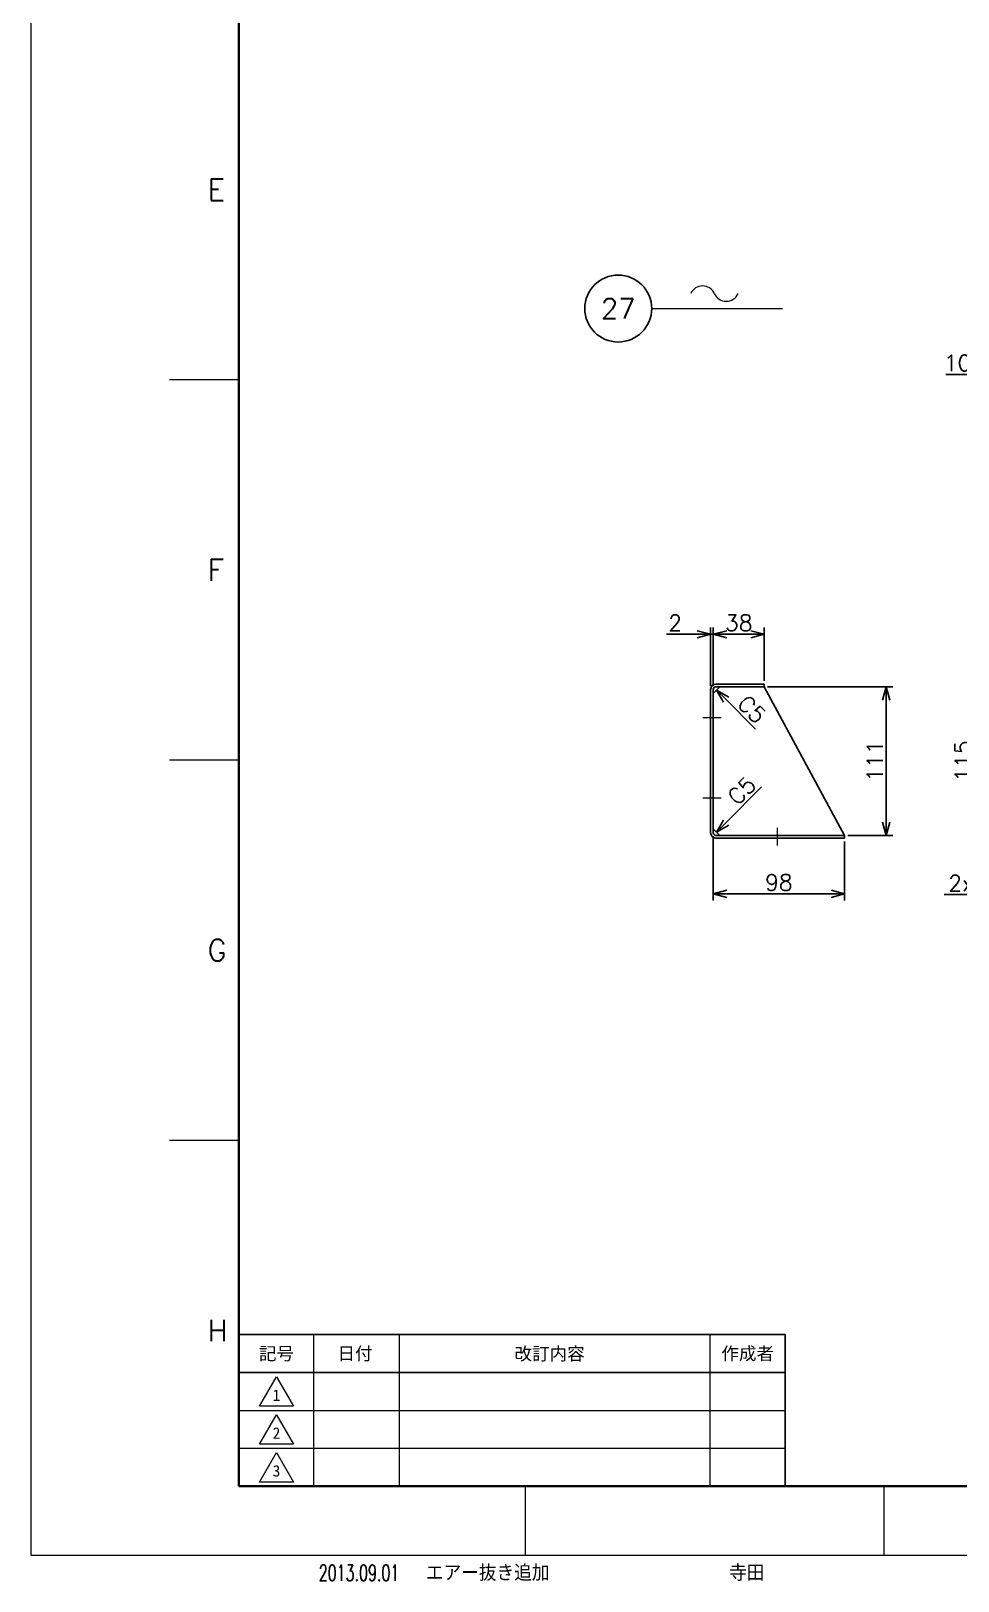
# Model space of a CAD drawing. Header units: millimetres. Extents: x 0 to 3313, y -19 to 2332.
# Drawn here: x 0 to 692, y -19 to 1138 of the extents above; entities that cross this region are included whole.
import ezdxf
from ezdxf import colors
from ezdxf.entities.mleader import LeaderData, LeaderLine
from ezdxf.enums import TextEntityAlignment as Align
from ezdxf.math import Vec2, Vec3

# ---------------------------------------------------------------- set-up
doc = ezdxf.new("R2010")
doc.units = ezdxf.units.MM
doc.header["$LTSCALE"] = 1.6
doc.header["$PDMODE"] = 99
doc.header["$PDSIZE"] = 1
doc.linetypes.add('CENTER2', pattern=[28.575, 19.05, -3.175, 3.175, -3.175])
for name, color, linetype, lineweight in [('05_CENTER', 4, 'CENTER2', 13), ('08_DIM', 3, 'Continuous', 13), ('90_FRAME', 5, 'Continuous', 35)]:
    doc.layers.add(name, color=color, linetype=linetype, lineweight=lineweight)
doc.layers.add('91_BLANK', color=5, linetype='Continuous', lineweight=0, plot=False)
doc.styles.add('KSS_TXT', font='txt.shx', dxfattribs={"bigfont": 'extfont2.shx'})
doc.styles.add('MS_G', font='MS Gothic.ttf')
doc.styles.get("Standard").update_dxf_attribs({"font": 'txt.shx', "bigfont": 'extfont2.shx'})
doc.styles.add('表題用', font='MS PGothic.ttf')
doc.dimstyles.new('KSS_DIM', dxfattribs={"dimscale": 4, "dimtxt": 3, "dimasz": 2.5, "dimexe": 1.25, "dimexo": 0.625, "dimtad": 1, "dimdsep": 46, "dimtxsty": 'KSS_TXT', "dimblk": 'OPEN30', "dimcen": 0, "dimazin": 2, "dimtfac": 0.75, "dimtmove": 0, "dimatfit": 3, "dimldrblk": 'OPEN30', "dimfxl": 1.25, "dimtolj": 1, "dimarcsym": 0})
doc.dimstyles.new('KSS_DIM$3', dxfattribs={"dimscale": 4, "dimtxt": 3, "dimasz": 2.5, "dimexe": 1.25, "dimexo": 0.625, "dimtad": 1, "dimtih": 1, "dimtoh": 1, "dimdsep": 46, "dimtxsty": 'KSS_TXT', "dimblk": 'OPEN30', "dimcen": 0, "dimazin": 2, "dimtfac": 0.75, "dimtofl": 0, "dimtmove": 0, "dimatfit": 3, "dimldrblk": 'OPEN30', "dimfxl": 1.25, "dimtolj": 1, "dimarcsym": 0})

# ---------------------------------------------------------------- blocks, each defined once
blk = doc.blocks.new('AM_BALLOON1')
at = {"transparency": 16777216}
blk.add_circle((0, 0), 5, dxfattribs=at)
blk.add_attdef('B_NUMBER', text='', height=3, dxfattribs=at).set_placement((0, 0), align=Align.MIDDLE_CENTER)
blk = doc.blocks.new('_OPEN')
at = {"color": 0, "linetype": 'ByBlock'}
for p, q in [((-1, 0.17), (0, 0)), ((0, 0), (-1, -0.17)), ((0, 0), (-1, 0))]:
    blk.add_line(p, q, dxfattribs=at)
blk = doc.blocks.new('_Open30')
at = {"color": 0, "linetype": 'ByBlock', "lineweight": -2}
for p, q in [((-1, 0.27), (0, 0)), ((0, 0), (-1, -0.27)), ((0, 0), (-1, 0))]:
    blk.add_line(p, q, dxfattribs=at)
blk = doc.blocks.new('*D132')
at = {"layer": '08_DIM', "color": 0, "lineweight": -2, "transparency": 16777216}
for p, q in [((776.2, 493.4), (801.6, 552.2)), ((682.1, 493.4), (776.2, 493.4))]:
    blk.add_line(p, q, dxfattribs=at)
at = {"layer": 'Defpoints', "color": 0, "transparency": 16777216}
for p in [(809.1, 569.7), (805.6, 561.4)]:
    blk.add_point(p, dxfattribs=at)
at = {"layer": '08_DIM', "color": 0, "lineweight": -2, "transparency": 16777216, "xscale": 10, "yscale": 10, "zscale": 10, "rotation": 66.65642983287823}
blk.add_blockref('_Open30', (805.6, 561.4), dxfattribs=at)
at = {"layer": '08_DIM', "color": 0, "transparency": 16777216, "insert": (724.9, 501.9), "char_height": 12, "attachment_point": 5, "style": 'KSS_TXT'}
blk.add_mtext('\\A1;2x4-9キリ', dxfattribs=at)
blk = doc.blocks.new('*D135')
at = {"layer": '08_DIM', "color": 0, "lineweight": -2, "transparency": 16777216}
for p, q in [((509.7, 649), (509.7, 692.7)), ((519.7, 687.7), (537.7, 687.7)), ((547.7, 653), (547.7, 692.7))]:
    blk.add_line(p, q, dxfattribs=at)
at = {"layer": 'Defpoints', "color": 0, "transparency": 16777216}
for p in [(547.7, 687.7), (547.7, 650.5), (509.7, 646.5)]:
    blk.add_point(p, dxfattribs=at)
at = {"layer": '08_DIM', "color": 0, "lineweight": -2, "transparency": 16777216, "xscale": 10, "yscale": 10, "zscale": 10, "rotation": 180}
blk.add_blockref('_Open30', (509.7, 687.7), dxfattribs=at)
at = {"layer": '08_DIM', "color": 0, "lineweight": -2, "transparency": 16777216, "xscale": 10, "yscale": 10, "zscale": 10}
blk.add_blockref('_Open30', (547.7, 687.7), dxfattribs=at)
at = {"layer": '08_DIM', "color": 0, "transparency": 16777216, "insert": (528.7, 696.2), "char_height": 12, "attachment_point": 5, "style": 'KSS_TXT'}
blk.add_mtext('\\A1;38', dxfattribs=at)
blk = doc.blocks.new('*D136')
at = {"layer": '08_DIM', "color": 0, "lineweight": -2, "transparency": 16777216}
for p, q in [((509.7, 537), (509.7, 488.9)), ((607.7, 533), (607.7, 488.9)), ((519.7, 493.9), (597.7, 493.9))]:
    blk.add_line(p, q, dxfattribs=at)
at = {"layer": 'Defpoints', "color": 0, "transparency": 16777216}
for p in [(509.7, 539.5), (607.7, 535.5), (607.7, 493.9)]:
    blk.add_point(p, dxfattribs=at)
at = {"layer": '08_DIM', "color": 0, "lineweight": -2, "transparency": 16777216, "xscale": 10, "yscale": 10, "zscale": 10, "rotation": 180}
blk.add_blockref('_Open30', (509.7, 493.9), dxfattribs=at)
at = {"layer": '08_DIM', "color": 0, "lineweight": -2, "transparency": 16777216, "xscale": 10, "yscale": 10, "zscale": 10}
blk.add_blockref('_Open30', (607.7, 493.9), dxfattribs=at)
at = {"layer": '08_DIM', "color": 0, "transparency": 16777216, "insert": (558.7, 502.4), "char_height": 12, "attachment_point": 5, "style": 'KSS_TXT'}
blk.add_mtext('\\A1;98', dxfattribs=at)
blk = doc.blocks.new('*D137')
at = {"layer": '08_DIM', "color": 0, "lineweight": -2, "transparency": 16777216}
for p, q in [((497.7, 687.7), (474.7, 687.7)), ((507.7, 649), (507.7, 692.7)), ((509.7, 687.7), (507.7, 687.7)), ((509.7, 649), (509.7, 692.7)), ((519.7, 687.7), (529.7, 687.7))]:
    blk.add_line(p, q, dxfattribs=at)
at = {"layer": 'Defpoints', "color": 0, "transparency": 16777216}
for p in [(507.7, 687.7), (507.7, 646.5), (509.7, 646.5)]:
    blk.add_point(p, dxfattribs=at)
at = {"layer": '08_DIM', "color": 0, "lineweight": -2, "transparency": 16777216, "xscale": 10, "yscale": 10, "zscale": 10}
blk.add_blockref('_Open30', (507.7, 687.7), dxfattribs=at)
at = {"layer": '08_DIM', "color": 0, "lineweight": -2, "transparency": 16777216, "xscale": 10, "yscale": 10, "zscale": 10, "rotation": 180}
blk.add_blockref('_Open30', (509.7, 687.7), dxfattribs=at)
at = {"layer": '08_DIM', "color": 0, "transparency": 16777216, "insert": (481.2, 696.2), "char_height": 12, "attachment_point": 5, "style": 'KSS_TXT'}
blk.add_mtext('\\A1;2', dxfattribs=at)
blk = doc.blocks.new('*D138')
at = {"layer": '08_DIM', "color": 0, "lineweight": -2, "transparency": 16777216}
for p, q in [((550.2, 648.5), (643.9, 648.5)), ((638.9, 547.5), (638.9, 638.5)), ((610.2, 537.5), (643.9, 537.5))]:
    blk.add_line(p, q, dxfattribs=at)
at = {"layer": 'Defpoints', "color": 0, "transparency": 16777216}
for p in [(547.7, 648.5), (638.9, 648.5), (607.7, 537.5)]:
    blk.add_point(p, dxfattribs=at)
at = {"layer": '08_DIM', "color": 0, "lineweight": -2, "transparency": 16777216, "xscale": 10, "yscale": 10, "zscale": 10}
for p, rotation in [((638.9, 648.5), 90), ((638.9, 537.5), 270)]:
    blk.add_blockref('_Open30', p, dxfattribs=dict(at, rotation=rotation))
at = {"layer": '08_DIM', "color": 0, "transparency": 16777216, "insert": (630.4, 593), "char_height": 12, "attachment_point": 5, "rotation": 90, "style": 'KSS_TXT'}
blk.add_mtext('\\A1;111', dxfattribs=at)
blk = doc.blocks.new('*D133')
at = {"layer": '08_DIM', "color": 0, "lineweight": -2, "transparency": 16777216}
blk.add_line((519.3, 547.1), (545.8, 573.7), dxfattribs=at)
at = {"layer": 'Defpoints', "color": 0, "transparency": 16777216}
for p in [(561.8, 589.7), (561.8, 589.7), (512.2, 540)]:
    blk.add_point(p, dxfattribs=at)
at = {"layer": '08_DIM', "color": 0, "lineweight": -2, "transparency": 16777216, "xscale": 10, "yscale": 10, "zscale": 10, "rotation": 225}
blk.add_blockref('_Open30', (512.2, 540), dxfattribs=at)
at = {"layer": '08_DIM', "color": 0, "transparency": 16777216, "insert": (531, 570.9), "char_height": 12, "attachment_point": 5, "rotation": 45, "style": 'KSS_TXT'}
blk.add_mtext('\\A1;C5', dxfattribs=at)
blk = doc.blocks.new('*D134')
at = {"layer": '08_DIM', "color": 0, "lineweight": -2, "transparency": 16777216}
blk.add_line((519.3, 639), (541.3, 616.9), dxfattribs=at)
at = {"layer": 'Defpoints', "color": 0, "transparency": 16777216}
for p in [(512.2, 646), (552.8, 605.4), (552.8, 605.4)]:
    blk.add_point(p, dxfattribs=at)
at = {"layer": '08_DIM', "color": 0, "lineweight": -2, "transparency": 16777216, "xscale": 10, "yscale": 10, "zscale": 10, "rotation": 135}
blk.add_blockref('_Open30', (512.2, 646), dxfattribs=at)
at = {"layer": '08_DIM', "color": 0, "transparency": 16777216, "insert": (538.5, 631.7), "char_height": 12, "attachment_point": 5, "rotation": 315, "style": 'KSS_TXT'}
blk.add_mtext('\\A1;C5', dxfattribs=at)
blk = doc.blocks.new('p1ba05')
for centre, start, end in [((-2.95, 0.29), 24.2276, 155.5758), ((0, 1.62), 204.2276, 335.5758)]:
    blk.add_arc(centre, 1.62, start, end)
blk = doc.blocks.new('*D139')
at = {"layer": '08_DIM', "color": 0, "lineweight": -2, "transparency": 16777216}
for p, q in [((753.5, 881.8), (799.5, 953.9)), ((683.4, 881.8), (753.5, 881.8))]:
    blk.add_line(p, q, dxfattribs=at)
at = {"layer": 'Defpoints', "color": 0, "transparency": 16777216}
for p in [(804.9, 962.3), (809.8, 969.9)]:
    blk.add_point(p, dxfattribs=at)
at = {"layer": '08_DIM', "color": 0, "lineweight": -2, "transparency": 16777216, "xscale": 10, "yscale": 10, "zscale": 10, "rotation": 57.42964005768419}
blk.add_blockref('_Open30', (804.9, 962.3), dxfattribs=at)
at = {"layer": '08_DIM', "color": 0, "transparency": 16777216, "insert": (717.2, 890.3), "char_height": 12, "attachment_point": 5, "style": 'KSS_TXT'}
blk.add_mtext('\\A1;10-9キリ', dxfattribs=at)
blk = doc.blocks.new('*D143')
at = {"layer": '08_DIM', "color": 0, "lineweight": -2, "transparency": 16777216}
for p, q in [((779.8, 650.5), (699.7, 650.5)), ((704.7, 545.5), (704.7, 640.5)), ((779.8, 535.5), (699.7, 535.5))]:
    blk.add_line(p, q, dxfattribs=at)
at = {"layer": 'Defpoints', "color": 0, "transparency": 16777216}
for p in [(704.7, 650.5), (782.3, 650.5), (782.3, 535.5)]:
    blk.add_point(p, dxfattribs=at)
at = {"layer": '08_DIM', "color": 0, "lineweight": -2, "transparency": 16777216, "xscale": 10, "yscale": 10, "zscale": 10}
for p, rotation in [((704.7, 650.5), 90), ((704.7, 535.5), 270)]:
    blk.add_blockref('_Open30', p, dxfattribs=dict(at, rotation=rotation))
at = {"layer": '08_DIM', "color": 0, "transparency": 16777216, "insert": (696.2, 593), "char_height": 12, "attachment_point": 5, "rotation": 90, "style": 'KSS_TXT'}
blk.add_mtext('\\A1;115', dxfattribs=at)

msp = doc.modelspace()

# ---------------------------------------------------------------- linework, layer by layer
at = {"color": 0}
for p, q in [((509.694, 643.53), (514.694, 648.53)), ((547.694, 648.53), (511.694, 648.53)), ((547.694, 648.53), (547.694, 650.53)), ((547.694, 648.53), (607.694, 537.53)), ((509.694, 646.53), (509.694, 539.53)), ((509.694, 542.53), (514.694, 537.53)), ((511.694, 537.53), (607.694, 537.53))]:
    msp.add_line(p, q, dxfattribs=at)
msp.add_lwpolyline([(547.694, 650.53), (511.694, 650.53, 0.41421356), (507.694, 646.53), (507.694, 539.53, 0.41421356), (511.694, 535.53), (607.694, 535.53), (607.694, 537.53)], format="xyb", dxfattribs=at)
for centre, start, end in [((511.694, 646.53), 90, 180), ((511.694, 539.53), 180, 270)]:
    msp.add_arc(centre, 2, start, end, dxfattribs=at)
at = {"layer": '05_CENTER'}
for p, q in [((501.895, 625.53), (515.585, 625.53)), ((501.895, 565.53), (515.585, 565.53)), ((557.694, 529.924), (557.694, 543.138))]:
    msp.add_line(p, q, dxfattribs=at)
at = {"layer": '08_DIM'}
msp.add_line((463.698, 930.936), (561.304, 930.936), dxfattribs=at)
at = {"layer": '90_FRAME', "color": 4, "lineweight": 13}
for p, q in [((155.384, 877.735), (103.536, 877.735)), ((155.384, 593.746), (103.536, 593.746)), ((155.384, 309.757), (103.536, 309.757)), ((369.502, 0), (369.502, 51.616)), ((637.235, 0), (637.235, 51.616))]:
    msp.add_line(p, q, dxfattribs=at)
at = {"layer": '90_FRAME', "color": 0, "lineweight": 13}
for p, q in [((211.384, 51.616), (211.384, 164.759)), ((275.384, 51.616), (275.384, 164.759)), ((507.384, 51.616), (507.384, 164.759)), ((155.384, 108.187), (563.384, 108.187)), ((155.384, 79.902), (563.384, 79.902))]:
    msp.add_line(p, q, dxfattribs=at)
at = {"layer": '90_FRAME', "color": 0, "lineweight": 25}
msp.add_line((155.384, 136.473), (563.384, 136.473), dxfattribs=at)
at = {"layer": '90_FRAME'}
msp.add_lwpolyline([(155.384, 51.616), (3260.956, 51.616), (3260.956, 2271.831), (155.384, 2271.831)], close=True, dxfattribs=at)
at = {"layer": '90_FRAME', "color": 0, "lineweight": 25}
msp.add_lwpolyline([(155.384, 51.616), (563.384, 51.616), (563.384, 164.759), (155.384, 164.759)], close=True, dxfattribs=at)
at = {"layer": '90_FRAME', "color": 0, "lineweight": 13}
for points in [[(170.655, 111.192), (183.384, 133.238), (196.112, 111.192), (170.655, 111.192)], [(170.655, 82.906), (183.384, 104.952), (196.112, 82.906), (170.655, 82.906)], [(170.655, 54.62), (183.384, 76.667), (196.112, 54.62), (170.655, 54.62)]]:
    msp.add_lwpolyline(points, dxfattribs=at)
at = {"layer": '91_BLANK'}
msp.add_lwpolyline([(0, 0), (3312.803, 0), (3312.803, 2331.679), (0, 2331.679)], close=True, dxfattribs=at)

# ---------------------------------------------------------------- block references
at = {"layer": '08_DIM', "xscale": 6, "yscale": 6, "zscale": 6}
msp.add_blockref('p1ba05', (519.348, 936.406), dxfattribs=at)

# ---------------------------------------------------------------- texts
at = {"layer": '90_FRAME', "color": 0, "lineweight": 13, "style": 'KSS_TXT'}
for s, p in [('E', (131.829, 1019.729)), ('F', (131.829, 735.74)), ('G', (131.829, 451.752)), ('H', (131.829, 167.763))]:
    msp.add_text(s, height=16, dxfattribs=at).set_placement(p, align=Align.MIDDLE_LEFT)
at = {"layer": '90_FRAME', "color": 0, "style": '表題用'}
for s, p in [('記号', (183.384, 150.616)), ('日付', (242.01, 150.616)), ('作成者', (535.384, 150.616))]:
    msp.add_text(s, height=9.6, dxfattribs=at).set_placement(p, align=Align.MIDDLE_CENTER)
msp.add_text('改訂内容', height=9.6, dxfattribs=at).set_placement((387.384, 150.616), align=Align.MIDDLE)
at = {"layer": '90_FRAME', "color": 0, "lineweight": 13, "style": 'MS_G'}
for s, p in [('1', (183.384, 119.502)), ('2', (183.384, 91.216)), ('3', (183.384, 62.93))]:
    msp.add_text(s, height=8.486, dxfattribs=at).set_placement(p, align=Align.MIDDLE)
at = {"layer": '90_FRAME', "color": 3, "lineweight": 13, "width": 0.65}
msp.add_text('2013.09.01', height=12, dxfattribs=at).set_placement((214.968, -19.199))
at = {"layer": '90_FRAME', "color": 3, "lineweight": 13}
for s, p in [('エアー抜き追加', (294.935, -19.199)), ('寺田', (521.481, -19.199))]:
    msp.add_text(s, height=12, dxfattribs=at).set_placement(p)

# ---------------------------------------------------------------- dimensions: what is measured, and where the dimension line sits
at = {"layer": '08_DIM'}
for p1, p2, text, picture, middle in [((809.768, 969.934), (804.923, 962.35), '10-<>キリ', '*D139', (717.183, 881.823)), ((809.129, 569.662), (805.563, 561.398), '2x4-<>キリ', '*D132', (724.93, 493.431))]:
    dim = msp.add_diameter_dim_2p(p1=p1, p2=p2, text=text, dimstyle='KSS_DIM$3', override={"dimpost": '<>', "dimtix": 1, "dimarcsym": 1}, dxfattribs=at)
    dim.commit()
    dim.dimension.update_dxf_attribs({"geometry": picture, "text_midpoint": middle, "dimtype": 163})
for base, p1, p2, picture, middle in [((507.694, 687.655), (509.694, 646.53), (507.694, 646.53), '*D137', (481.194, 696.155)), ((547.694, 687.655), (509.694, 646.53), (547.694, 650.53), '*D135', (528.694, 696.155)), ((607.694, 493.913), (509.694, 539.53), (607.694, 535.53), '*D136', (558.694, 502.413))]:
    dim = msp.add_linear_dim(base=base, p1=p1, p2=p2, dimstyle='KSS_DIM', override={"dimarcsym": 1}, dxfattribs=at)
    dim.commit()
    dim.dimension.update_dxf_attribs({"geometry": picture, "text_midpoint": middle})
for base, p1, p2, picture, middle in [((638.945, 648.53), (607.694, 537.53), (547.694, 648.53), '*D138', (630.445, 593.03)), ((704.722, 650.53), (782.346, 535.53), (782.346, 650.53), '*D143', (696.222, 593.03))]:
    dim = msp.add_linear_dim(base=base, p1=p1, p2=p2, angle=90, dimstyle='KSS_DIM', override={"dimarcsym": 1}, dxfattribs=at)
    dim.commit()
    dim.dimension.update_dxf_attribs({"geometry": picture, "text_midpoint": middle})
for p1, p2, picture, middle in [((512.194, 646.03), (552.807, 605.417), '*D134', (538.511, 631.734)), ((512.194, 540.03), (561.82, 589.656), '*D133', (530.997, 570.853))]:
    dim = msp.add_aligned_dim(p1=p1, p2=p2, distance=0, text='C5', dimstyle='KSS_DIM', override={"dimse1": 1, "dimse2": 1, "dimsd2": 1, "dimarcsym": 1}, dxfattribs=at)
    dim.commit()
    dim.dimension.update_dxf_attribs({"geometry": picture, "text_midpoint": middle})

# ---------------------------------------------------------------- leaders
ml = msp.add_multileader_block('Standard', dxfattribs=at)
ml.set_content('AM_BALLOON1', color=256, scale=5)
ml.set_attribute('B_NUMBER', '25', width=0)
ml.set_leader_properties(color=256, linetype='ByLayer', lineweight=-1)
ml.set_arrow_properties(name='OPEN')
ml.build(insert=Vec2(0, 0))
ml.multileader.update_dxf_attribs({"leader_type": 0, "has_dogleg": 0, "text_right_attachment_type": 6, "dogleg_length": 0, "arrow_head_size": 10, "scale": 2.5, "block_connection_type": 1})
ctx = ml.context
ctx.base_point, ctx.scale, ctx.char_height, ctx.arrow_head_size, ctx.landing_gap_size, ctx.plane_origin = Vec3(438.663, 2012.571), 2.5, 20, 10, 10, Vec3(438.663, 2012.571)
ctx.right_attachment, ctx.attachment_type = 6, 1
notes = []
notes.append((ctx, [(0, (0, 0, 0), (0, 0), (1, 0), 1, [])]))
ctx.block.insert = Vec3(438.663, 2012.571)
ml = msp.add_multileader_block('Standard', dxfattribs=at)
ml.set_content('AM_BALLOON1', color=256, scale=5)
ml.set_attribute('B_NUMBER', '26', width=0)
ml.set_leader_properties(color=256, linetype='ByLayer', lineweight=-1)
ml.set_arrow_properties(name='OPEN')
ml.build(insert=Vec2(0, 0))
ml.multileader.update_dxf_attribs({"leader_type": 0, "has_dogleg": 0, "text_right_attachment_type": 6, "dogleg_length": 0, "arrow_head_size": 10, "scale": 2.5, "block_connection_type": 1})
ctx = ml.context
ctx.base_point, ctx.scale, ctx.char_height, ctx.arrow_head_size, ctx.landing_gap_size, ctx.plane_origin = Vec3(1917.471, 2012.571), 2.5, 20, 10, 10, Vec3(1917.471, 2012.571)
ctx.right_attachment, ctx.attachment_type = 6, 1
notes.append((ctx, [(0, (0, 0, 0), (0, 0), (1, 0), 1, [])]))
ctx.block.insert = Vec3(1917.471, 2012.571)
ml = msp.add_multileader_block('Standard', dxfattribs=at)
ml.set_content('AM_BALLOON1', color=256, scale=5)
ml.set_attribute('B_NUMBER', '27', width=0)
ml.set_leader_properties(color=256, linetype='ByLayer', lineweight=-1)
ml.set_arrow_properties(name='OPEN')
ml.build(insert=Vec2(0, 0))
ml.multileader.update_dxf_attribs({"leader_type": 0, "has_dogleg": 0, "text_right_attachment_type": 6, "dogleg_length": 0, "arrow_head_size": 10, "scale": 2.5, "block_connection_type": 1})
ctx = ml.context
ctx.base_point, ctx.scale, ctx.char_height, ctx.arrow_head_size, ctx.landing_gap_size, ctx.plane_origin = Vec3(438.663, 930.968), 2.5, 20, 10, 10, Vec3(438.663, 930.968)
ctx.right_attachment, ctx.attachment_type = 6, 1
notes.append((ctx, [(0, (0, 0, 0), (0, 0), (1, 0), 1, [])]))
ctx.block.insert = Vec3(438.663, 930.968)
for ctx, leaders in notes:
    for number, flags, end, landing, length, lines in leaders:
        leader = LeaderData()
        leader.index, (leader.has_last_leader_line, leader.has_dogleg_vector, leader.attachment_direction) = number, flags
        leader.last_leader_point, leader.dogleg_vector, leader.dogleg_length = Vec3(end), Vec3(landing), length
        for number, points, colour, breaks in lines:
            line = LeaderLine()
            line.index, line.vertices, line.color, line.breaks = number, Vec3.list(points), colors.encode_raw_color(colour), breaks
            leader.lines.append(line)
        ctx.leaders.append(leader)

doc.saveas('drawing.dxf')
